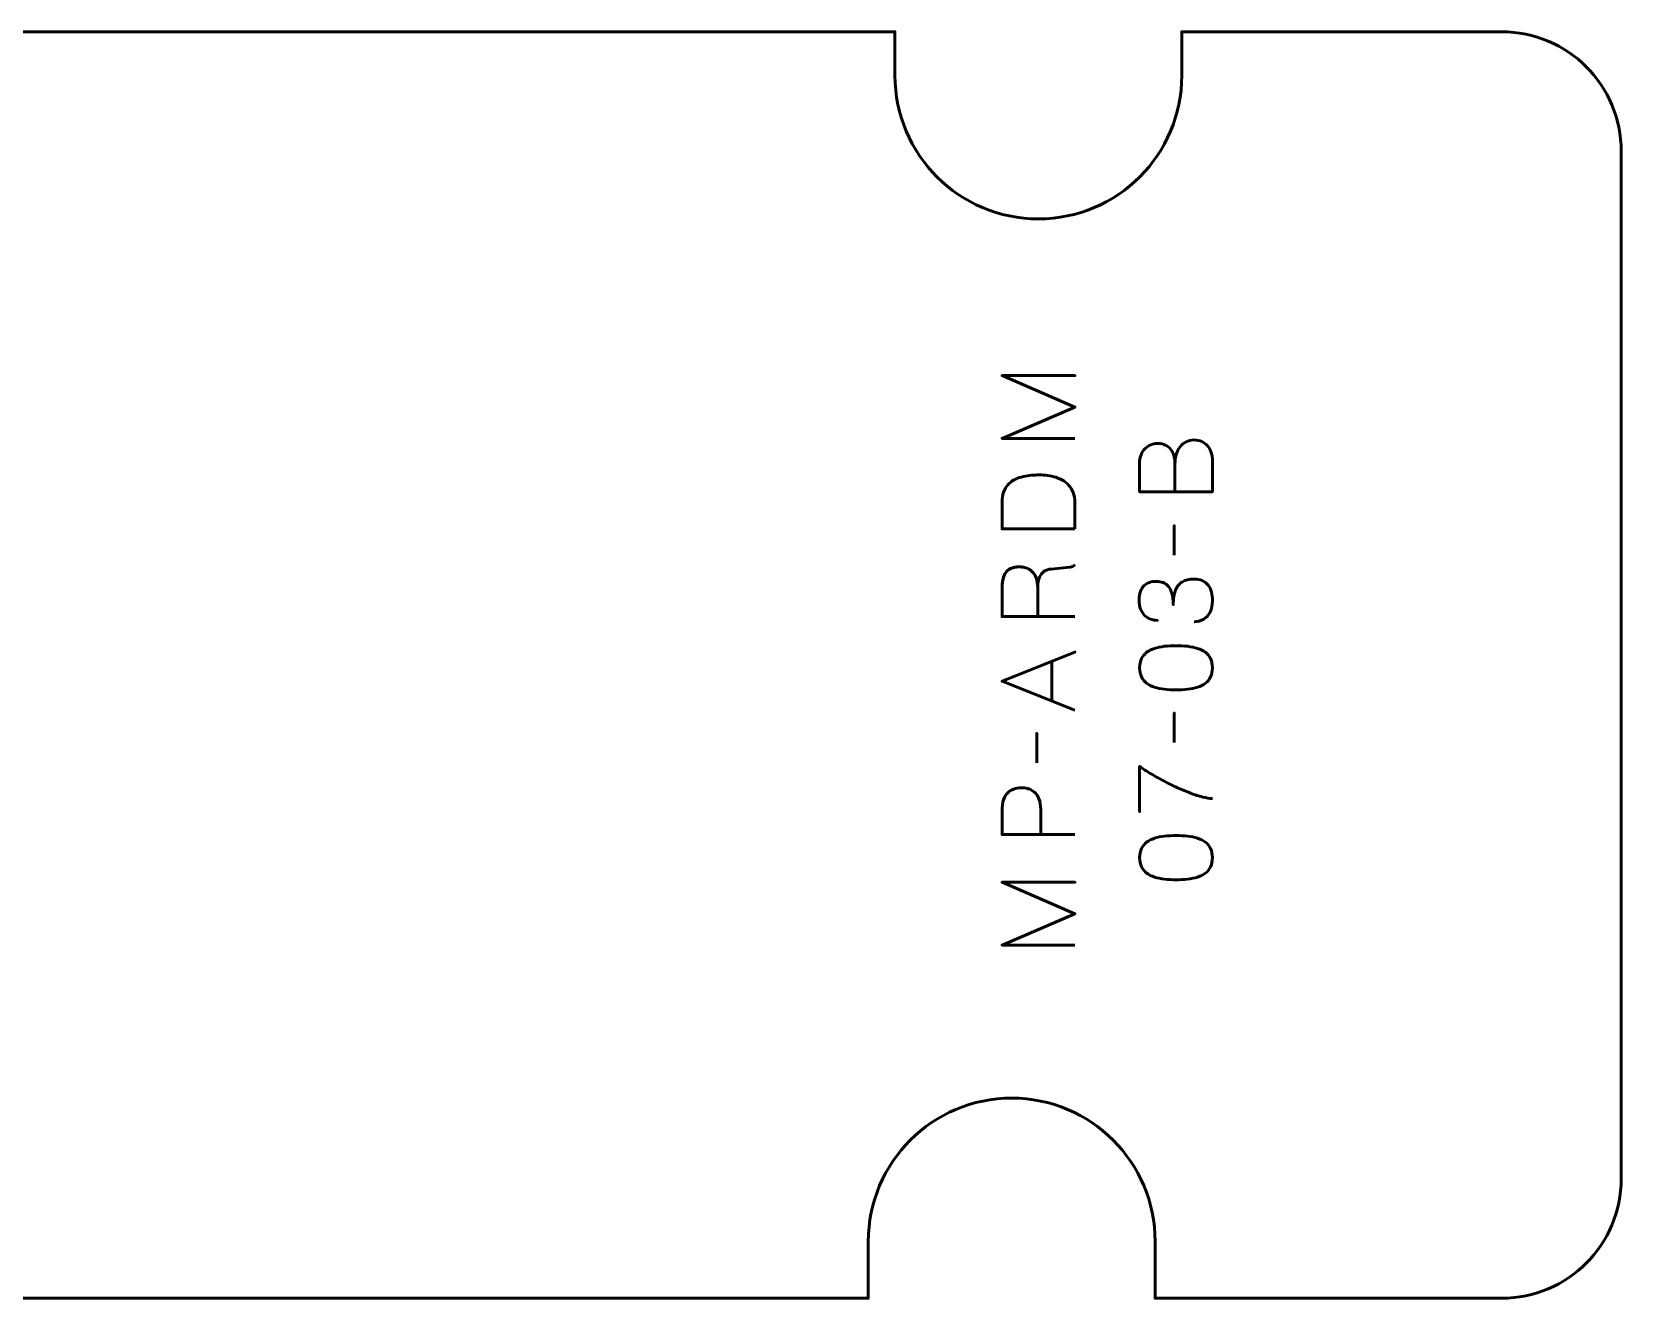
# Model space of a CAD drawing. Header units: centimetres. Extents: x -17.2 to -3.8, y -20.5 to -9.2.
# Drawn here: x -10.5 to -3.85, y -14.5 to -9.2 of the extents above; entities that cross this region are included whole.
import ezdxf

# ---------------------------------------------------------------- set-up
doc = ezdxf.new("R2010")
doc.units = ezdxf.units.CM
doc.header["$MEASUREMENT"] = 0
doc.layers.add('Layer 1', color=7, linetype='Continuous')

msp = doc.modelspace()

# ---------------------------------------------------------------- linework, layer by layer
at = {"layer": 'Layer 1', "lineweight": 53}
msp.add_open_spline([(-4.35005, -14.50003), (-4.35005, -14.50003), (-5.8, -14.50003), (-5.8, -14.50003), (-5.8, -14.50003), (-5.8, -14.50003), (-5.8, -14.26251), (-5.8, -14.26251), (-5.8, -14.26251), (-5.8, -13.93119), (-6.06869, -13.66251), (-6.4, -13.66251), (-6.4, -13.66251), (-6.73131, -13.66251), (-7, -13.93119), (-7, -14.26251), (-7, -14.26251), (-7, -14.26251), (-7, -14.50003), (-7, -14.50003), (-7, -14.50003), (-7, -14.50003), (-13.3, -14.50003), (-13.3, -14.50003), (-13.3, -14.50003), (-13.3, -14.50003), (-13.3, -14.26251), (-13.3, -14.26251), (-13.3, -14.26251), (-13.3, -13.93119), (-13.56868, -13.66251), (-13.9, -13.66251), (-13.9, -13.66251), (-14.23132, -13.66251), (-14.5, -13.93119), (-14.5, -14.26251), (-14.5, -14.26251), (-14.5, -14.26251), (-14.5, -14.50003), (-14.5, -14.50003), (-14.5, -14.50003), (-14.5, -14.50003), (-16.64995, -14.50003), (-16.64995, -14.50003), (-16.64995, -14.50003), (-16.92695, -14.50003), (-17.15005, -14.27694), (-17.15005, -13.99994), (-17.15005, -13.99994), (-17.15005, -13.99994), (-17.15005, -9.70008), (-17.15005, -9.70008), (-17.15005, -9.70008), (-17.15005, -9.42294), (-16.92695, -9.19998), (-16.64995, -9.19998), (-16.64995, -9.19998), (-16.64995, -9.19998), (-16.50002, -9.19998), (-16.50002, -9.19998), (-16.50002, -9.19998), (-16.50002, -9.19998), (-15.1885, -9.19998), (-15.1885, -9.19998), (-15.1885, -9.19998), (-15.1885, -9.19998), (-15.1885, -9.43301), (-15.1885, -9.43301), (-15.1885, -9.43301), (-15.1885, -9.76433), (-14.91982, -10.03301), (-14.5885, -10.03301), (-14.5885, -10.03301), (-14.25718, -10.03301), (-13.9885, -9.76433), (-13.9885, -9.43301), (-13.9885, -9.43301), (-13.9885, -9.43301), (-13.9885, -9.19998), (-13.9885, -9.19998), (-13.9885, -9.19998), (-13.9885, -9.19998), (-12.1, -9.19998), (-12.1, -9.19998), (-12.1, -9.19998), (-12.1, -9.19998), (-12.1, -9.93751), (-12.1, -9.93751), (-12.1, -9.93751), (-12.1, -10.26883), (-11.83132, -10.53751), (-11.5, -10.53751), (-11.5, -10.53751), (-11.16868, -10.53751), (-10.9, -10.26883), (-10.9, -9.93751), (-10.9, -9.93751), (-10.9, -9.93751), (-10.9, -9.19998), (-10.9, -9.19998), (-10.9, -9.19998), (-10.9, -9.19998), (-6.8885, -9.19998), (-6.8885, -9.19998), (-6.8885, -9.19998), (-6.8885, -9.19998), (-6.8885, -9.38301), (-6.8885, -9.38301), (-6.8885, -9.38301), (-6.8885, -9.71433), (-6.61981, -9.98301), (-6.2885, -9.98301), (-6.2885, -9.98301), (-5.95719, -9.98301), (-5.6885, -9.71433), (-5.6885, -9.38301), (-5.6885, -9.38301), (-5.6885, -9.38301), (-5.6885, -9.19998), (-5.6885, -9.19998), (-5.6885, -9.19998), (-5.6885, -9.19998), (-4.35005, -9.19998), (-4.35005, -9.19998), (-4.35005, -9.19998), (-4.07305, -9.19998), (-3.84995, -9.42294), (-3.84995, -9.70008), (-3.84995, -9.70008), (-3.84995, -9.70008), (-3.84995, -13.99994), (-3.84995, -13.99994), (-3.84995, -13.99994), (-3.84995, -14.27694), (-4.07305, -14.50003), (-4.35005, -14.50003)], degree=3, knots=[0, 0, 0, 0, 0.0294118, 0.0294118, 0.0294118, 0.0294118, 0.0588235, 0.0588235, 0.0588235, 0.0588235, 0.0882353, 0.0882353, 0.0882353, 0.0882353, 0.1176471, 0.1176471, 0.1176471, 0.1176471, 0.1470588, 0.1470588, 0.1470588, 0.1470588, 0.1764706, 0.1764706, 0.1764706, 0.1764706, 0.2058824, 0.2058824, 0.2058824, 0.2058824, 0.2352941, 0.2352941, 0.2352941, 0.2352941, 0.2647059, 0.2647059, 0.2647059, 0.2647059, 0.2941176, 0.2941176, 0.2941176, 0.2941176, 0.3235294, 0.3235294, 0.3235294, 0.3235294, 0.3529412, 0.3529412, 0.3529412, 0.3529412, 0.3823529, 0.3823529, 0.3823529, 0.3823529, 0.4117647, 0.4117647, 0.4117647, 0.4117647, 0.4411765, 0.4411765, 0.4411765, 0.4411765, 0.4705882, 0.4705882, 0.4705882, 0.4705882, 0.5, 0.5, 0.5, 0.5, 0.5294118, 0.5294118, 0.5294118, 0.5294118, 0.5588235, 0.5588235, 0.5588235, 0.5588235, 0.5882353, 0.5882353, 0.5882353, 0.5882353, 0.6176471, 0.6176471, 0.6176471, 0.6176471, 0.6470588, 0.6470588, 0.6470588, 0.6470588, 0.6764706, 0.6764706, 0.6764706, 0.6764706, 0.7058824, 0.7058824, 0.7058824, 0.7058824, 0.7352941, 0.7352941, 0.7352941, 0.7352941, 0.7647059, 0.7647059, 0.7647059, 0.7647059, 0.7941176, 0.7941176, 0.7941176, 0.7941176, 0.8235294, 0.8235294, 0.8235294, 0.8235294, 0.8529412, 0.8529412, 0.8529412, 0.8529412, 0.8823529, 0.8823529, 0.8823529, 0.8823529, 0.9117647, 0.9117647, 0.9117647, 0.9117647, 0.9411765, 0.9411765, 0.9411765, 0.9411765, 0.9705882, 0.9705882, 0.9705882, 0.9705882, 1, 1, 1, 1], dxfattribs=at)
at = {"layer": 'Layer 1', "color": 5, "lineweight": 53}
for points, knots in [([(-6.13547, -10.90176), (-6.13547, -10.90176), (-6.44069, -10.90176), (-6.44069, -10.90176), (-6.44069, -10.90176), (-6.44069, -10.90176), (-6.13547, -10.77053), (-6.13547, -10.77053), (-6.13547, -10.77053), (-6.13547, -10.77053), (-6.44069, -10.63887), (-6.44069, -10.63887), (-6.44069, -10.63887), (-6.44069, -10.63887), (-6.13547, -10.63887), (-6.13547, -10.63887), (-6.13547, -10.63887), (-6.13547, -10.63887), (-6.44069, -10.63887), (-6.44069, -10.63887), (-6.44069, -10.63887), (-6.44069, -10.63887), (-6.13547, -10.77053), (-6.13547, -10.77053), (-6.13547, -10.77053), (-6.13547, -10.77053), (-6.44069, -10.90176), (-6.44069, -10.90176), (-6.44069, -10.90176), (-6.44069, -10.90176), (-6.13547, -10.90176), (-6.13547, -10.90176)], [0, 0, 0, 0, 0.125, 0.125, 0.125, 0.125, 0.25, 0.25, 0.25, 0.25, 0.375, 0.375, 0.375, 0.375, 0.5, 0.5, 0.5, 0.5, 0.625, 0.625, 0.625, 0.625, 0.75, 0.75, 0.75, 0.75, 0.875, 0.875, 0.875, 0.875, 1, 1, 1, 1]), ([(-5.71722, -11.12465), (-5.71722, -11.12465), (-5.71722, -11.00739), (-5.71722, -11.00739), (-5.71722, -11.00739), (-5.71729, -10.99215), (-5.7194, -10.97917), (-5.72357, -10.96823), (-5.72357, -10.96823), (-5.72766, -10.95736), (-5.73323, -10.94855), (-5.74022, -10.9417), (-5.74022, -10.9417), (-5.7472, -10.93486), (-5.7551, -10.92992), (-5.76385, -10.92681), (-5.76385, -10.92681), (-5.77253, -10.92378), (-5.78156, -10.92237), (-5.79087, -10.92272), (-5.79087, -10.92272), (-5.80019, -10.92315), (-5.80922, -10.92512), (-5.81804, -10.92865), (-5.81804, -10.92865), (-5.82686, -10.93211), (-5.83483, -10.93733), (-5.84196, -10.94417), (-5.84196, -10.94417), (-5.84908, -10.95101), (-5.85473, -10.95955), (-5.85889, -10.96992), (-5.85889, -10.96992), (-5.86312, -10.9803), (-5.86531, -10.9925), (-5.86538, -11.00654), (-5.86538, -11.00654), (-5.86538, -11.00654), (-5.86538, -11.12465), (-5.86538, -11.12465), (-5.86538, -11.12465), (-5.86538, -11.12465), (-5.56016, -11.12465), (-5.56016, -11.12465), (-5.56016, -11.12465), (-5.56016, -11.12465), (-5.56016, -10.99469), (-5.56016, -10.99469), (-5.56016, -10.99469), (-5.56016, -10.98255), (-5.56192, -10.97126), (-5.56538, -10.96082), (-5.56538, -10.96082), (-5.56891, -10.95038), (-5.57392, -10.94128), (-5.58055, -10.93338), (-5.58055, -10.93338), (-5.58725, -10.92554), (-5.5953, -10.91941), (-5.60482, -10.91503), (-5.60482, -10.91503), (-5.61435, -10.91066), (-5.62514, -10.9084), (-5.63721, -10.90833), (-5.63721, -10.90833), (-5.64934, -10.90861), (-5.66028, -10.91115), (-5.67008, -10.91602), (-5.67008, -10.91602), (-5.67989, -10.92089), (-5.68829, -10.92766), (-5.69527, -10.93641), (-5.69527, -10.93641), (-5.70233, -10.94516), (-5.70776, -10.9556), (-5.7115, -10.9676), (-5.7115, -10.9676), (-5.71524, -10.97959), (-5.71714, -10.99285), (-5.71722, -11.00739), (-5.71722, -11.00739), (-5.71714, -10.99285), (-5.71524, -10.97959), (-5.7115, -10.9676), (-5.7115, -10.9676), (-5.70776, -10.9556), (-5.70233, -10.94516), (-5.69527, -10.93641), (-5.69527, -10.93641), (-5.68829, -10.92766), (-5.67989, -10.92089), (-5.67008, -10.91602), (-5.67008, -10.91602), (-5.66028, -10.91115), (-5.64934, -10.90861), (-5.63721, -10.90833), (-5.63721, -10.90833), (-5.62514, -10.9084), (-5.61435, -10.91066), (-5.60482, -10.91503), (-5.60482, -10.91503), (-5.5953, -10.91941), (-5.58725, -10.92554), (-5.58055, -10.93338), (-5.58055, -10.93338), (-5.57392, -10.94128), (-5.56891, -10.95038), (-5.56538, -10.96082), (-5.56538, -10.96082), (-5.56192, -10.97126), (-5.56016, -10.98255), (-5.56016, -10.99469), (-5.56016, -10.99469), (-5.56016, -10.99469), (-5.56016, -11.12465), (-5.56016, -11.12465), (-5.56016, -11.12465), (-5.56016, -11.12465), (-5.86538, -11.12465), (-5.86538, -11.12465), (-5.86538, -11.12465), (-5.86538, -11.12465), (-5.86538, -11.00654), (-5.86538, -11.00654), (-5.86538, -11.00654), (-5.86531, -10.9925), (-5.86312, -10.9803), (-5.85889, -10.96992), (-5.85889, -10.96992), (-5.85473, -10.95955), (-5.84908, -10.95101), (-5.84196, -10.94417), (-5.84196, -10.94417), (-5.83483, -10.93733), (-5.82686, -10.93211), (-5.81804, -10.92865), (-5.81804, -10.92865), (-5.80922, -10.92512), (-5.80019, -10.92315), (-5.79087, -10.92272), (-5.79087, -10.92272), (-5.78156, -10.92237), (-5.77253, -10.92378), (-5.76385, -10.92681), (-5.76385, -10.92681), (-5.7551, -10.92992), (-5.7472, -10.93486), (-5.74022, -10.9417), (-5.74022, -10.9417), (-5.73323, -10.94855), (-5.72766, -10.95736), (-5.72357, -10.96823), (-5.72357, -10.96823), (-5.7194, -10.97917), (-5.71729, -10.99215), (-5.71722, -11.00739), (-5.71722, -11.00739), (-5.71722, -11.00739), (-5.71722, -11.12465), (-5.71722, -11.12465)], [0, 0, 0, 0, 0.025, 0.025, 0.025, 0.025, 0.05, 0.05, 0.05, 0.05, 0.075, 0.075, 0.075, 0.075, 0.1, 0.1, 0.1, 0.1, 0.125, 0.125, 0.125, 0.125, 0.15, 0.15, 0.15, 0.15, 0.175, 0.175, 0.175, 0.175, 0.2, 0.2, 0.2, 0.2, 0.225, 0.225, 0.225, 0.225, 0.25, 0.25, 0.25, 0.25, 0.275, 0.275, 0.275, 0.275, 0.3, 0.3, 0.3, 0.3, 0.325, 0.325, 0.325, 0.325, 0.35, 0.35, 0.35, 0.35, 0.375, 0.375, 0.375, 0.375, 0.4, 0.4, 0.4, 0.4, 0.425, 0.425, 0.425, 0.425, 0.45, 0.45, 0.45, 0.45, 0.475, 0.475, 0.475, 0.475, 0.5, 0.5, 0.5, 0.5, 0.525, 0.525, 0.525, 0.525, 0.55, 0.55, 0.55, 0.55, 0.575, 0.575, 0.575, 0.575, 0.6, 0.6, 0.6, 0.6, 0.625, 0.625, 0.625, 0.625, 0.65, 0.65, 0.65, 0.65, 0.675, 0.675, 0.675, 0.675, 0.7, 0.7, 0.7, 0.7, 0.725, 0.725, 0.725, 0.725, 0.75, 0.75, 0.75, 0.75, 0.775, 0.775, 0.775, 0.775, 0.8, 0.8, 0.8, 0.8, 0.825, 0.825, 0.825, 0.825, 0.85, 0.85, 0.85, 0.85, 0.875, 0.875, 0.875, 0.875, 0.9, 0.9, 0.9, 0.9, 0.925, 0.925, 0.925, 0.925, 0.95, 0.95, 0.95, 0.95, 0.975, 0.975, 0.975, 0.975, 1, 1, 1, 1]), ([(-6.13547, -11.28022), (-6.13547, -11.28022), (-6.44069, -11.28022), (-6.44069, -11.28022), (-6.44069, -11.28022), (-6.44069, -11.28022), (-6.44069, -11.17015), (-6.44069, -11.17015), (-6.44069, -11.17015), (-6.44062, -11.15343), (-6.43843, -11.13897), (-6.43413, -11.12676), (-6.43413, -11.12676), (-6.42983, -11.11463), (-6.4239, -11.10433), (-6.41642, -11.096), (-6.41642, -11.096), (-6.40887, -11.08761), (-6.40019, -11.08083), (-6.39039, -11.07554), (-6.39039, -11.07554), (-6.38065, -11.07025), (-6.37021, -11.06616), (-6.35913, -11.06326), (-6.35913, -11.06326), (-6.34812, -11.06037), (-6.3369, -11.05833), (-6.32555, -11.05706), (-6.32555, -11.05706), (-6.31419, -11.05579), (-6.30318, -11.05494), (-6.29253, -11.05459), (-6.29253, -11.05459), (-6.28187, -11.05409), (-6.27065, -11.05444), (-6.25887, -11.05557), (-6.25887, -11.05557), (-6.24709, -11.0567), (-6.23531, -11.05882), (-6.22359, -11.06199), (-6.22359, -11.06199), (-6.21188, -11.0651), (-6.20073, -11.06954), (-6.19015, -11.07519), (-6.19015, -11.07519), (-6.17964, -11.0809), (-6.17025, -11.0881), (-6.16207, -11.09671), (-6.16207, -11.09671), (-6.15388, -11.10539), (-6.14739, -11.11576), (-6.14267, -11.12789), (-6.14267, -11.12789), (-6.13794, -11.14003), (-6.13554, -11.15414), (-6.13547, -11.17015), (-6.13547, -11.17015), (-6.13547, -11.17015), (-6.13547, -11.28022), (-6.13547, -11.28022)], [0, 0, 0, 0, 0.0666667, 0.0666667, 0.0666667, 0.0666667, 0.1333333, 0.1333333, 0.1333333, 0.1333333, 0.2, 0.2, 0.2, 0.2, 0.2666667, 0.2666667, 0.2666667, 0.2666667, 0.3333333, 0.3333333, 0.3333333, 0.3333333, 0.4, 0.4, 0.4, 0.4, 0.4666667, 0.4666667, 0.4666667, 0.4666667, 0.5333333, 0.5333333, 0.5333333, 0.5333333, 0.6, 0.6, 0.6, 0.6, 0.6666667, 0.6666667, 0.6666667, 0.6666667, 0.7333333, 0.7333333, 0.7333333, 0.7333333, 0.8, 0.8, 0.8, 0.8, 0.8666667, 0.8666667, 0.8666667, 0.8666667, 0.9333333, 0.9333333, 0.9333333, 0.9333333, 1, 1, 1, 1]), ([(-6.13547, -11.28022), (-6.13547, -11.28022), (-6.44069, -11.28022), (-6.44069, -11.28022), (-6.44069, -11.28022), (-6.44069, -11.28022), (-6.44069, -11.17015), (-6.44069, -11.17015), (-6.44069, -11.17015), (-6.44062, -11.15343), (-6.43843, -11.13897), (-6.43413, -11.12676), (-6.43413, -11.12676), (-6.42983, -11.11463), (-6.4239, -11.10433), (-6.41642, -11.096), (-6.41642, -11.096), (-6.40887, -11.08761), (-6.40019, -11.08083), (-6.39039, -11.07554), (-6.39039, -11.07554), (-6.38065, -11.07025), (-6.37021, -11.06616), (-6.35913, -11.06326), (-6.35913, -11.06326), (-6.34812, -11.06037), (-6.3369, -11.05833), (-6.32555, -11.05706), (-6.32555, -11.05706), (-6.31419, -11.05579), (-6.30318, -11.05494), (-6.29253, -11.05459), (-6.29253, -11.05459), (-6.28187, -11.05409), (-6.27065, -11.05444), (-6.25887, -11.05557), (-6.25887, -11.05557), (-6.24709, -11.0567), (-6.23531, -11.05882), (-6.22359, -11.06199), (-6.22359, -11.06199), (-6.21188, -11.0651), (-6.20073, -11.06954), (-6.19015, -11.07519), (-6.19015, -11.07519), (-6.17964, -11.0809), (-6.17025, -11.0881), (-6.16207, -11.09671), (-6.16207, -11.09671), (-6.15388, -11.10539), (-6.14739, -11.11576), (-6.14267, -11.12789), (-6.14267, -11.12789), (-6.13794, -11.14003), (-6.13554, -11.15414), (-6.13547, -11.17015), (-6.13547, -11.17015), (-6.13547, -11.17015), (-6.13547, -11.28022), (-6.13547, -11.28022)], [0, 0, 0, 0, 0.0666667, 0.0666667, 0.0666667, 0.0666667, 0.1333333, 0.1333333, 0.1333333, 0.1333333, 0.2, 0.2, 0.2, 0.2, 0.2666667, 0.2666667, 0.2666667, 0.2666667, 0.3333333, 0.3333333, 0.3333333, 0.3333333, 0.4, 0.4, 0.4, 0.4, 0.4666667, 0.4666667, 0.4666667, 0.4666667, 0.5333333, 0.5333333, 0.5333333, 0.5333333, 0.6, 0.6, 0.6, 0.6, 0.6666667, 0.6666667, 0.6666667, 0.6666667, 0.7333333, 0.7333333, 0.7333333, 0.7333333, 0.8, 0.8, 0.8, 0.8, 0.8666667, 0.8666667, 0.8666667, 0.8666667, 0.9333333, 0.9333333, 0.9333333, 0.9333333, 1, 1, 1, 1]), ([(-5.71976, -11.3905), (-5.71976, -11.3905), (-5.71976, -11.26731), (-5.71976, -11.26731), (-5.71976, -11.26731), (-5.71976, -11.26731), (-5.71976, -11.3905), (-5.71976, -11.3905)], [0, 0, 0, 0, 0.5, 0.5, 0.5, 0.5, 1, 1, 1, 1]), ([(-6.13547, -11.43008), (-6.13752, -11.4329), (-6.13999, -11.43502), (-6.14288, -11.43657), (-6.14288, -11.43657), (-6.14577, -11.43813), (-6.14866, -11.43918), (-6.15149, -11.43982), (-6.15149, -11.43982), (-6.15424, -11.44038), (-6.15657, -11.44067), (-6.15833, -11.44067), (-6.15833, -11.44067), (-6.15833, -11.44067), (-6.23538, -11.44829), (-6.23538, -11.44829), (-6.23538, -11.44829), (-6.24645, -11.44913), (-6.25619, -11.45238), (-6.26452, -11.45795), (-6.26452, -11.45795), (-6.27291, -11.4636), (-6.2794, -11.47164), (-6.28413, -11.48222), (-6.28413, -11.48222), (-6.28879, -11.49274), (-6.29118, -11.50586), (-6.29126, -11.52152), (-6.29126, -11.52152), (-6.29118, -11.50586), (-6.28879, -11.49274), (-6.28413, -11.48222), (-6.28413, -11.48222), (-6.2794, -11.47164), (-6.27291, -11.4636), (-6.26452, -11.45795), (-6.26452, -11.45795), (-6.25619, -11.45238), (-6.24645, -11.44913), (-6.23538, -11.44829), (-6.23538, -11.44829), (-6.23538, -11.44829), (-6.15833, -11.44067), (-6.15833, -11.44067), (-6.15833, -11.44067), (-6.15657, -11.44067), (-6.15424, -11.44038), (-6.15149, -11.43982), (-6.15149, -11.43982), (-6.14866, -11.43918), (-6.14577, -11.43813), (-6.14288, -11.43657), (-6.14288, -11.43657), (-6.13999, -11.43502), (-6.13752, -11.4329), (-6.13547, -11.43008)], [0, 0, 0, 0, 0.0714286, 0.0714286, 0.0714286, 0.0714286, 0.1428571, 0.1428571, 0.1428571, 0.1428571, 0.2142857, 0.2142857, 0.2142857, 0.2142857, 0.2857143, 0.2857143, 0.2857143, 0.2857143, 0.3571429, 0.3571429, 0.3571429, 0.3571429, 0.4285714, 0.4285714, 0.4285714, 0.4285714, 0.5, 0.5, 0.5, 0.5, 0.5714286, 0.5714286, 0.5714286, 0.5714286, 0.6428571, 0.6428571, 0.6428571, 0.6428571, 0.7142857, 0.7142857, 0.7142857, 0.7142857, 0.7857143, 0.7857143, 0.7857143, 0.7857143, 0.8571429, 0.8571429, 0.8571429, 0.8571429, 0.9285714, 0.9285714, 0.9285714, 0.9285714, 1, 1, 1, 1]), ([(-6.13547, -11.64725), (-6.13547, -11.64725), (-6.44069, -11.64725), (-6.44069, -11.64725), (-6.44069, -11.64725), (-6.44069, -11.64725), (-6.44069, -11.53591), (-6.44069, -11.53591), (-6.44069, -11.53591), (-6.44069, -11.52039), (-6.43963, -11.50713), (-6.43759, -11.49619), (-6.43759, -11.49619), (-6.43554, -11.48519), (-6.43258, -11.47608), (-6.4287, -11.46889), (-6.4287, -11.46889), (-6.42482, -11.46169), (-6.42009, -11.45605), (-6.41452, -11.45188), (-6.41452, -11.45188), (-6.40901, -11.44765), (-6.40273, -11.44469), (-6.39575, -11.44278), (-6.39575, -11.44278), (-6.38876, -11.44088), (-6.38121, -11.43975), (-6.37296, -11.4394), (-6.37296, -11.4394), (-6.36259, -11.4389), (-6.35257, -11.44003), (-6.3429, -11.44271), (-6.3429, -11.44271), (-6.33317, -11.44546), (-6.32449, -11.45019), (-6.31673, -11.45689), (-6.31673, -11.45689), (-6.30896, -11.46367), (-6.30283, -11.47277), (-6.29824, -11.48434), (-6.29824, -11.48434), (-6.29372, -11.49591), (-6.29133, -11.51023), (-6.29126, -11.52745), (-6.29126, -11.52745), (-6.29126, -11.52745), (-6.29126, -11.64725), (-6.29126, -11.64725), (-6.29126, -11.64725), (-6.29126, -11.64725), (-6.29126, -11.52745), (-6.29126, -11.52745), (-6.29126, -11.52745), (-6.29133, -11.51059), (-6.29372, -11.4964), (-6.29824, -11.4849), (-6.29824, -11.4849), (-6.30283, -11.4734), (-6.30896, -11.46423), (-6.31673, -11.45739), (-6.31673, -11.45739), (-6.32449, -11.45054), (-6.33317, -11.44575), (-6.3429, -11.44292), (-6.3429, -11.44292), (-6.35257, -11.4401), (-6.36259, -11.4389), (-6.37296, -11.4394), (-6.37296, -11.4394), (-6.38326, -11.43982), (-6.39257, -11.44158), (-6.4009, -11.44469), (-6.4009, -11.44469), (-6.40915, -11.44772), (-6.41628, -11.4528), (-6.42221, -11.45986), (-6.42221, -11.45986), (-6.42813, -11.46691), (-6.43272, -11.47665), (-6.43589, -11.489), (-6.43589, -11.489), (-6.43907, -11.50134), (-6.44069, -11.51701), (-6.44069, -11.53591), (-6.44069, -11.53591), (-6.44069, -11.53591), (-6.44069, -11.64725), (-6.44069, -11.64725), (-6.44069, -11.64725), (-6.44069, -11.64725), (-6.13547, -11.64725), (-6.13547, -11.64725)], [0, 0, 0, 0, 0.0434783, 0.0434783, 0.0434783, 0.0434783, 0.0869565, 0.0869565, 0.0869565, 0.0869565, 0.1304348, 0.1304348, 0.1304348, 0.1304348, 0.173913, 0.173913, 0.173913, 0.173913, 0.2173913, 0.2173913, 0.2173913, 0.2173913, 0.2608696, 0.2608696, 0.2608696, 0.2608696, 0.3043478, 0.3043478, 0.3043478, 0.3043478, 0.3478261, 0.3478261, 0.3478261, 0.3478261, 0.3913043, 0.3913043, 0.3913043, 0.3913043, 0.4347826, 0.4347826, 0.4347826, 0.4347826, 0.4782609, 0.4782609, 0.4782609, 0.4782609, 0.5217391, 0.5217391, 0.5217391, 0.5217391, 0.5652174, 0.5652174, 0.5652174, 0.5652174, 0.6086957, 0.6086957, 0.6086957, 0.6086957, 0.6521739, 0.6521739, 0.6521739, 0.6521739, 0.6956522, 0.6956522, 0.6956522, 0.6956522, 0.7391304, 0.7391304, 0.7391304, 0.7391304, 0.7826087, 0.7826087, 0.7826087, 0.7826087, 0.826087, 0.826087, 0.826087, 0.826087, 0.8695652, 0.8695652, 0.8695652, 0.8695652, 0.9130435, 0.9130435, 0.9130435, 0.9130435, 0.9565217, 0.9565217, 0.9565217, 0.9565217, 1, 1, 1, 1]), ([(-5.63678, -11.66905), (-5.62154, -11.66898), (-5.60828, -11.66545), (-5.59678, -11.65847), (-5.59678, -11.65847), (-5.58535, -11.65148), (-5.57639, -11.64153), (-5.56997, -11.62855), (-5.56997, -11.62855), (-5.56355, -11.61557), (-5.5603, -11.59998), (-5.56016, -11.58184), (-5.56016, -11.58184), (-5.56016, -11.56823), (-5.56157, -11.55588), (-5.56453, -11.54466), (-5.56453, -11.54466), (-5.5675, -11.53351), (-5.57208, -11.52392), (-5.57836, -11.5158), (-5.57836, -11.5158), (-5.58464, -11.50769), (-5.59276, -11.50148), (-5.60263, -11.49704), (-5.60263, -11.49704), (-5.61258, -11.49266), (-5.62451, -11.49048), (-5.63848, -11.49041), (-5.63848, -11.49041), (-5.6571, -11.49033), (-5.67284, -11.49414), (-5.68561, -11.50169), (-5.68561, -11.50169), (-5.69838, -11.50924), (-5.70797, -11.52096), (-5.71453, -11.53669), (-5.71453, -11.53669), (-5.7211, -11.55242), (-5.72441, -11.5726), (-5.72441, -11.59708), (-5.72441, -11.59708), (-5.72434, -11.57881), (-5.72603, -11.5635), (-5.72949, -11.55101), (-5.72949, -11.55101), (-5.73295, -11.53859), (-5.73782, -11.52865), (-5.74417, -11.52117), (-5.74417, -11.52117), (-5.75045, -11.51369), (-5.75793, -11.50826), (-5.76653, -11.50501), (-5.76653, -11.50501), (-5.77507, -11.50169), (-5.78445, -11.50007), (-5.79468, -11.50014), (-5.79468, -11.50014), (-5.80492, -11.50007), (-5.81437, -11.50148), (-5.82312, -11.5043), (-5.82312, -11.5043), (-5.83187, -11.50706), (-5.83956, -11.51157), (-5.84612, -11.51771), (-5.84612, -11.51771), (-5.85268, -11.52385), (-5.85783, -11.53196), (-5.8615, -11.54191), (-5.8615, -11.54191), (-5.86517, -11.55193), (-5.867, -11.56414), (-5.86707, -11.57846), (-5.86707, -11.57846), (-5.867, -11.59271), (-5.86489, -11.6052), (-5.86079, -11.61578), (-5.86079, -11.61578), (-5.8567, -11.62644), (-5.85113, -11.63518), (-5.844, -11.64224), (-5.844, -11.64224), (-5.83688, -11.64922), (-5.82876, -11.65445), (-5.81959, -11.6579), (-5.81959, -11.6579), (-5.81042, -11.66143), (-5.80068, -11.66312), (-5.79045, -11.66312), (-5.79045, -11.66312), (-5.80068, -11.66312), (-5.81042, -11.66143), (-5.81959, -11.6579), (-5.81959, -11.6579), (-5.82876, -11.65445), (-5.83688, -11.64922), (-5.844, -11.64224), (-5.844, -11.64224), (-5.85113, -11.63518), (-5.8567, -11.62644), (-5.86079, -11.61578), (-5.86079, -11.61578), (-5.86489, -11.6052), (-5.867, -11.59271), (-5.86707, -11.57846), (-5.86707, -11.57846), (-5.867, -11.56414), (-5.86517, -11.55193), (-5.8615, -11.54191), (-5.8615, -11.54191), (-5.85783, -11.53196), (-5.85268, -11.52385), (-5.84612, -11.51771), (-5.84612, -11.51771), (-5.83956, -11.51157), (-5.83187, -11.50706), (-5.82312, -11.5043), (-5.82312, -11.5043), (-5.81437, -11.50148), (-5.80492, -11.50007), (-5.79468, -11.50014), (-5.79468, -11.50014), (-5.78445, -11.50007), (-5.77507, -11.50169), (-5.76653, -11.50501), (-5.76653, -11.50501), (-5.75793, -11.50826), (-5.75045, -11.51369), (-5.74417, -11.52117), (-5.74417, -11.52117), (-5.73782, -11.52865), (-5.73295, -11.53859), (-5.72949, -11.55101), (-5.72949, -11.55101), (-5.72603, -11.5635), (-5.72434, -11.57881), (-5.72441, -11.59708), (-5.72441, -11.59708), (-5.72441, -11.5726), (-5.7211, -11.55242), (-5.71453, -11.53669), (-5.71453, -11.53669), (-5.70797, -11.52096), (-5.69838, -11.50924), (-5.68561, -11.50169), (-5.68561, -11.50169), (-5.67284, -11.49414), (-5.6571, -11.49033), (-5.63848, -11.49041), (-5.63848, -11.49041), (-5.62451, -11.49048), (-5.61258, -11.49266), (-5.60263, -11.49704), (-5.60263, -11.49704), (-5.59276, -11.50148), (-5.58464, -11.50769), (-5.57836, -11.5158), (-5.57836, -11.5158), (-5.57208, -11.52392), (-5.5675, -11.53351), (-5.56453, -11.54466), (-5.56453, -11.54466), (-5.56157, -11.55588), (-5.56016, -11.56823), (-5.56016, -11.58184), (-5.56016, -11.58184), (-5.5603, -11.59998), (-5.56355, -11.61557), (-5.56997, -11.62855), (-5.56997, -11.62855), (-5.57639, -11.64153), (-5.58535, -11.65148), (-5.59678, -11.65847), (-5.59678, -11.65847), (-5.60828, -11.66545), (-5.62154, -11.66898), (-5.63678, -11.66905)], [0, 0, 0, 0, 0.0227273, 0.0227273, 0.0227273, 0.0227273, 0.0454545, 0.0454545, 0.0454545, 0.0454545, 0.0681818, 0.0681818, 0.0681818, 0.0681818, 0.0909091, 0.0909091, 0.0909091, 0.0909091, 0.1136364, 0.1136364, 0.1136364, 0.1136364, 0.1363636, 0.1363636, 0.1363636, 0.1363636, 0.1590909, 0.1590909, 0.1590909, 0.1590909, 0.1818182, 0.1818182, 0.1818182, 0.1818182, 0.2045455, 0.2045455, 0.2045455, 0.2045455, 0.2272727, 0.2272727, 0.2272727, 0.2272727, 0.25, 0.25, 0.25, 0.25, 0.2727273, 0.2727273, 0.2727273, 0.2727273, 0.2954545, 0.2954545, 0.2954545, 0.2954545, 0.3181818, 0.3181818, 0.3181818, 0.3181818, 0.3409091, 0.3409091, 0.3409091, 0.3409091, 0.3636364, 0.3636364, 0.3636364, 0.3636364, 0.3863636, 0.3863636, 0.3863636, 0.3863636, 0.4090909, 0.4090909, 0.4090909, 0.4090909, 0.4318182, 0.4318182, 0.4318182, 0.4318182, 0.4545455, 0.4545455, 0.4545455, 0.4545455, 0.4772727, 0.4772727, 0.4772727, 0.4772727, 0.5, 0.5, 0.5, 0.5, 0.5227273, 0.5227273, 0.5227273, 0.5227273, 0.5454545, 0.5454545, 0.5454545, 0.5454545, 0.5681818, 0.5681818, 0.5681818, 0.5681818, 0.5909091, 0.5909091, 0.5909091, 0.5909091, 0.6136364, 0.6136364, 0.6136364, 0.6136364, 0.6363636, 0.6363636, 0.6363636, 0.6363636, 0.6590909, 0.6590909, 0.6590909, 0.6590909, 0.6818182, 0.6818182, 0.6818182, 0.6818182, 0.7045455, 0.7045455, 0.7045455, 0.7045455, 0.7272727, 0.7272727, 0.7272727, 0.7272727, 0.75, 0.75, 0.75, 0.75, 0.7727273, 0.7727273, 0.7727273, 0.7727273, 0.7954545, 0.7954545, 0.7954545, 0.7954545, 0.8181818, 0.8181818, 0.8181818, 0.8181818, 0.8409091, 0.8409091, 0.8409091, 0.8409091, 0.8636364, 0.8636364, 0.8636364, 0.8636364, 0.8863636, 0.8863636, 0.8863636, 0.8863636, 0.9090909, 0.9090909, 0.9090909, 0.9090909, 0.9318182, 0.9318182, 0.9318182, 0.9318182, 0.9545455, 0.9545455, 0.9545455, 0.9545455, 0.9772727, 0.9772727, 0.9772727, 0.9772727, 1, 1, 1, 1]), ([(-5.56016, -11.86166), (-5.56023, -11.84685), (-5.56284, -11.83408), (-5.56792, -11.82342), (-5.56792, -11.82342), (-5.573, -11.81284), (-5.58027, -11.80402), (-5.58951, -11.79697), (-5.58951, -11.79697), (-5.59882, -11.78998), (-5.60983, -11.78448), (-5.62253, -11.78039), (-5.62253, -11.78039), (-5.63523, -11.77636), (-5.64913, -11.77347), (-5.66437, -11.77185), (-5.66437, -11.77185), (-5.67961, -11.77015), (-5.69563, -11.76931), (-5.71256, -11.76938), (-5.71256, -11.76938), (-5.72942, -11.76931), (-5.74544, -11.77015), (-5.76061, -11.77185), (-5.76061, -11.77185), (-5.77578, -11.77347), (-5.78975, -11.77636), (-5.80245, -11.78039), (-5.80245, -11.78039), (-5.81508, -11.78448), (-5.82608, -11.78998), (-5.83547, -11.79697), (-5.83547, -11.79697), (-5.84478, -11.80402), (-5.85205, -11.81284), (-5.85713, -11.82342), (-5.85713, -11.82342), (-5.86228, -11.83408), (-5.86489, -11.84685), (-5.86496, -11.86166), (-5.86496, -11.86166), (-5.86489, -11.87648), (-5.86228, -11.88925), (-5.85713, -11.89991), (-5.85713, -11.89991), (-5.85205, -11.91049), (-5.84478, -11.91931), (-5.83547, -11.92636), (-5.83547, -11.92636), (-5.82608, -11.93335), (-5.81508, -11.93885), (-5.80245, -11.94294), (-5.80245, -11.94294), (-5.78975, -11.94697), (-5.77578, -11.94986), (-5.76061, -11.95148), (-5.76061, -11.95148), (-5.74544, -11.95317), (-5.72942, -11.95402), (-5.71256, -11.95395), (-5.71256, -11.95395), (-5.69563, -11.95402), (-5.67961, -11.95317), (-5.66437, -11.95148), (-5.66437, -11.95148), (-5.64913, -11.94986), (-5.63523, -11.94697), (-5.62253, -11.94294), (-5.62253, -11.94294), (-5.60983, -11.93885), (-5.59882, -11.93335), (-5.58951, -11.92636), (-5.58951, -11.92636), (-5.58027, -11.91931), (-5.573, -11.91049), (-5.56792, -11.89991), (-5.56792, -11.89991), (-5.56284, -11.88925), (-5.56023, -11.87648), (-5.56016, -11.86166)], [0, 0, 0, 0, 0.05, 0.05, 0.05, 0.05, 0.1, 0.1, 0.1, 0.1, 0.15, 0.15, 0.15, 0.15, 0.2, 0.2, 0.2, 0.2, 0.25, 0.25, 0.25, 0.25, 0.3, 0.3, 0.3, 0.3, 0.35, 0.35, 0.35, 0.35, 0.4, 0.4, 0.4, 0.4, 0.45, 0.45, 0.45, 0.45, 0.5, 0.5, 0.5, 0.5, 0.55, 0.55, 0.55, 0.55, 0.6, 0.6, 0.6, 0.6, 0.65, 0.65, 0.65, 0.65, 0.7, 0.7, 0.7, 0.7, 0.75, 0.75, 0.75, 0.75, 0.8, 0.8, 0.8, 0.8, 0.85, 0.85, 0.85, 0.85, 0.9, 0.9, 0.9, 0.9, 0.95, 0.95, 0.95, 0.95, 1, 1, 1, 1]), ([(-5.56016, -11.86166), (-5.56023, -11.84685), (-5.56284, -11.83408), (-5.56792, -11.82342), (-5.56792, -11.82342), (-5.573, -11.81284), (-5.58027, -11.80402), (-5.58951, -11.79697), (-5.58951, -11.79697), (-5.59882, -11.78998), (-5.60983, -11.78448), (-5.62253, -11.78039), (-5.62253, -11.78039), (-5.63523, -11.77636), (-5.64913, -11.77347), (-5.66437, -11.77185), (-5.66437, -11.77185), (-5.67961, -11.77015), (-5.69563, -11.76931), (-5.71256, -11.76938), (-5.71256, -11.76938), (-5.72942, -11.76931), (-5.74544, -11.77015), (-5.76061, -11.77185), (-5.76061, -11.77185), (-5.77578, -11.77347), (-5.78975, -11.77636), (-5.80245, -11.78039), (-5.80245, -11.78039), (-5.81508, -11.78448), (-5.82608, -11.78998), (-5.83547, -11.79697), (-5.83547, -11.79697), (-5.84478, -11.80402), (-5.85205, -11.81284), (-5.85713, -11.82342), (-5.85713, -11.82342), (-5.86228, -11.83408), (-5.86489, -11.84685), (-5.86496, -11.86166), (-5.86496, -11.86166), (-5.86489, -11.87648), (-5.86228, -11.88925), (-5.85713, -11.89991), (-5.85713, -11.89991), (-5.85205, -11.91049), (-5.84478, -11.91931), (-5.83547, -11.92636), (-5.83547, -11.92636), (-5.82608, -11.93335), (-5.81508, -11.93885), (-5.80245, -11.94294), (-5.80245, -11.94294), (-5.78975, -11.94697), (-5.77578, -11.94986), (-5.76061, -11.95148), (-5.76061, -11.95148), (-5.74544, -11.95317), (-5.72942, -11.95402), (-5.71256, -11.95395), (-5.71256, -11.95395), (-5.69563, -11.95402), (-5.67961, -11.95317), (-5.66437, -11.95148), (-5.66437, -11.95148), (-5.64913, -11.94986), (-5.63523, -11.94697), (-5.62253, -11.94294), (-5.62253, -11.94294), (-5.60983, -11.93885), (-5.59882, -11.93335), (-5.58951, -11.92636), (-5.58951, -11.92636), (-5.58027, -11.91931), (-5.573, -11.91049), (-5.56792, -11.89991), (-5.56792, -11.89991), (-5.56284, -11.88925), (-5.56023, -11.87648), (-5.56016, -11.86166)], [0, 0, 0, 0, 0.05, 0.05, 0.05, 0.05, 0.1, 0.1, 0.1, 0.1, 0.15, 0.15, 0.15, 0.15, 0.2, 0.2, 0.2, 0.2, 0.25, 0.25, 0.25, 0.25, 0.3, 0.3, 0.3, 0.3, 0.35, 0.35, 0.35, 0.35, 0.4, 0.4, 0.4, 0.4, 0.45, 0.45, 0.45, 0.45, 0.5, 0.5, 0.5, 0.5, 0.55, 0.55, 0.55, 0.55, 0.6, 0.6, 0.6, 0.6, 0.65, 0.65, 0.65, 0.65, 0.7, 0.7, 0.7, 0.7, 0.75, 0.75, 0.75, 0.75, 0.8, 0.8, 0.8, 0.8, 0.85, 0.85, 0.85, 0.85, 0.9, 0.9, 0.9, 0.9, 0.95, 0.95, 0.95, 0.95, 1, 1, 1, 1]), ([(-6.13547, -12.03883), (-6.13547, -12.03883), (-6.44069, -11.91776), (-6.44069, -11.91776), (-6.44069, -11.91776), (-6.44069, -11.91776), (-6.13547, -11.79626), (-6.13547, -11.79626), (-6.13547, -11.79626), (-6.13547, -11.79626), (-6.44069, -11.91776), (-6.44069, -11.91776), (-6.44069, -11.91776), (-6.44069, -11.91776), (-6.13547, -12.03883), (-6.13547, -12.03883)], [0, 0, 0, 0, 0.25, 0.25, 0.25, 0.25, 0.5, 0.5, 0.5, 0.5, 0.75, 0.75, 0.75, 0.75, 1, 1, 1, 1]), ([(-6.23157, -12.00073), (-6.23157, -12.00073), (-6.23157, -11.83479), (-6.23157, -11.83479), (-6.23157, -11.83479), (-6.23157, -11.83479), (-6.23157, -12.00073), (-6.23157, -12.00073)], [0, 0, 0, 0, 0.5, 0.5, 0.5, 0.5, 1, 1, 1, 1]), ([(-5.71976, -12.17408), (-5.71976, -12.17408), (-5.71976, -12.05089), (-5.71976, -12.05089), (-5.71976, -12.05089), (-5.71976, -12.05089), (-5.71976, -12.17408), (-5.71976, -12.17408)], [0, 0, 0, 0, 0.5, 0.5, 0.5, 0.5, 1, 1, 1, 1]), ([(-6.29507, -12.25896), (-6.29507, -12.25896), (-6.29507, -12.13577), (-6.29507, -12.13577), (-6.29507, -12.13577), (-6.29507, -12.13577), (-6.29507, -12.25896), (-6.29507, -12.25896)], [0, 0, 0, 0, 0.5, 0.5, 0.5, 0.5, 1, 1, 1, 1]), ([(-5.56016, -12.40861), (-5.57194, -12.4084), (-5.58556, -12.40635), (-5.60108, -12.40247), (-5.60108, -12.40247), (-5.61667, -12.39859), (-5.63347, -12.3933), (-5.65146, -12.38659), (-5.65146, -12.38659), (-5.66945, -12.37989), (-5.68794, -12.37213), (-5.70706, -12.36338), (-5.70706, -12.36338), (-5.72618, -12.3547), (-5.74508, -12.34532), (-5.76392, -12.33537), (-5.76392, -12.33537), (-5.78276, -12.32542), (-5.80082, -12.31526), (-5.81811, -12.30489), (-5.81811, -12.30489), (-5.83532, -12.29452), (-5.85106, -12.28436), (-5.86538, -12.27441), (-5.86538, -12.27441), (-5.86538, -12.27441), (-5.86538, -12.46364), (-5.86538, -12.46364), (-5.86538, -12.46364), (-5.86538, -12.46364), (-5.86538, -12.27441), (-5.86538, -12.27441), (-5.86538, -12.27441), (-5.85106, -12.28436), (-5.83532, -12.29452), (-5.81811, -12.30489), (-5.81811, -12.30489), (-5.80082, -12.31526), (-5.78276, -12.32542), (-5.76392, -12.33537), (-5.76392, -12.33537), (-5.74508, -12.34532), (-5.72618, -12.3547), (-5.70706, -12.36338), (-5.70706, -12.36338), (-5.68794, -12.37213), (-5.66945, -12.37989), (-5.65146, -12.38659), (-5.65146, -12.38659), (-5.63347, -12.3933), (-5.61667, -12.39859), (-5.60108, -12.40247), (-5.60108, -12.40247), (-5.58556, -12.40635), (-5.57194, -12.4084), (-5.56016, -12.40861)], [0, 0, 0, 0, 0.0714286, 0.0714286, 0.0714286, 0.0714286, 0.1428571, 0.1428571, 0.1428571, 0.1428571, 0.2142857, 0.2142857, 0.2142857, 0.2142857, 0.2857143, 0.2857143, 0.2857143, 0.2857143, 0.3571429, 0.3571429, 0.3571429, 0.3571429, 0.4285714, 0.4285714, 0.4285714, 0.4285714, 0.5, 0.5, 0.5, 0.5, 0.5714286, 0.5714286, 0.5714286, 0.5714286, 0.6428571, 0.6428571, 0.6428571, 0.6428571, 0.7142857, 0.7142857, 0.7142857, 0.7142857, 0.7857143, 0.7857143, 0.7857143, 0.7857143, 0.8571429, 0.8571429, 0.8571429, 0.8571429, 0.9285714, 0.9285714, 0.9285714, 0.9285714, 1, 1, 1, 1]), ([(-6.13547, -12.55952), (-6.13547, -12.55952), (-6.44069, -12.55952), (-6.44069, -12.55952), (-6.44069, -12.55952), (-6.44069, -12.55952), (-6.44069, -12.46215), (-6.44069, -12.46215), (-6.44069, -12.46215), (-6.44062, -12.44268), (-6.43843, -12.42667), (-6.4342, -12.41404), (-6.4342, -12.41404), (-6.43004, -12.40148), (-6.42425, -12.3916), (-6.41691, -12.38447), (-6.41691, -12.38447), (-6.40965, -12.37735), (-6.40132, -12.37227), (-6.39194, -12.36916), (-6.39194, -12.36916), (-6.38255, -12.36613), (-6.37275, -12.36437), (-6.36237, -12.36394), (-6.36237, -12.36394), (-6.352, -12.36345), (-6.34184, -12.36465), (-6.33197, -12.36747), (-6.33197, -12.36747), (-6.32209, -12.37036), (-6.31313, -12.37523), (-6.30508, -12.38222), (-6.30508, -12.38222), (-6.29704, -12.38913), (-6.29062, -12.39851), (-6.28589, -12.4103), (-6.28589, -12.4103), (-6.2811, -12.42208), (-6.2787, -12.43668), (-6.27856, -12.45411), (-6.27856, -12.45411), (-6.27856, -12.45411), (-6.27856, -12.55952), (-6.27856, -12.55952), (-6.27856, -12.55952), (-6.27856, -12.55952), (-6.27856, -12.45411), (-6.27856, -12.45411), (-6.27856, -12.45411), (-6.2787, -12.43704), (-6.2811, -12.42257), (-6.28589, -12.41086), (-6.28589, -12.41086), (-6.29062, -12.39908), (-6.29704, -12.38969), (-6.30508, -12.38264), (-6.30508, -12.38264), (-6.31313, -12.37565), (-6.32209, -12.37064), (-6.33197, -12.36768), (-6.33197, -12.36768), (-6.34184, -12.36472), (-6.352, -12.36345), (-6.36237, -12.36394), (-6.36237, -12.36394), (-6.37275, -12.36437), (-6.38255, -12.36613), (-6.39194, -12.3693), (-6.39194, -12.3693), (-6.40132, -12.37241), (-6.40965, -12.37763), (-6.41691, -12.38476), (-6.41691, -12.38476), (-6.42425, -12.39195), (-6.43004, -12.40183), (-6.4342, -12.41439), (-6.4342, -12.41439), (-6.43843, -12.42702), (-6.44062, -12.44289), (-6.44069, -12.46215), (-6.44069, -12.46215), (-6.44069, -12.46215), (-6.44069, -12.55952), (-6.44069, -12.55952), (-6.44069, -12.55952), (-6.44069, -12.55952), (-6.13547, -12.55952), (-6.13547, -12.55952)], [0, 0, 0, 0, 0.0454545, 0.0454545, 0.0454545, 0.0454545, 0.0909091, 0.0909091, 0.0909091, 0.0909091, 0.1363636, 0.1363636, 0.1363636, 0.1363636, 0.1818182, 0.1818182, 0.1818182, 0.1818182, 0.2272727, 0.2272727, 0.2272727, 0.2272727, 0.2727273, 0.2727273, 0.2727273, 0.2727273, 0.3181818, 0.3181818, 0.3181818, 0.3181818, 0.3636364, 0.3636364, 0.3636364, 0.3636364, 0.4090909, 0.4090909, 0.4090909, 0.4090909, 0.4545455, 0.4545455, 0.4545455, 0.4545455, 0.5, 0.5, 0.5, 0.5, 0.5454545, 0.5454545, 0.5454545, 0.5454545, 0.5909091, 0.5909091, 0.5909091, 0.5909091, 0.6363636, 0.6363636, 0.6363636, 0.6363636, 0.6818182, 0.6818182, 0.6818182, 0.6818182, 0.7272727, 0.7272727, 0.7272727, 0.7272727, 0.7727273, 0.7727273, 0.7727273, 0.7727273, 0.8181818, 0.8181818, 0.8181818, 0.8181818, 0.8636364, 0.8636364, 0.8636364, 0.8636364, 0.9090909, 0.9090909, 0.9090909, 0.9090909, 0.9545455, 0.9545455, 0.9545455, 0.9545455, 1, 1, 1, 1]), ([(-5.56016, -12.65625), (-5.56023, -12.64144), (-5.56284, -12.62867), (-5.56792, -12.61801), (-5.56792, -12.61801), (-5.573, -12.60743), (-5.58027, -12.59861), (-5.58951, -12.59156), (-5.58951, -12.59156), (-5.59882, -12.58457), (-5.60983, -12.57907), (-5.62253, -12.57498), (-5.62253, -12.57498), (-5.63523, -12.57095), (-5.64913, -12.56806), (-5.66437, -12.56644), (-5.66437, -12.56644), (-5.67961, -12.56474), (-5.69563, -12.5639), (-5.71256, -12.56397), (-5.71256, -12.56397), (-5.72942, -12.5639), (-5.74544, -12.56474), (-5.76061, -12.56644), (-5.76061, -12.56644), (-5.77578, -12.56806), (-5.78975, -12.57095), (-5.80245, -12.57498), (-5.80245, -12.57498), (-5.81508, -12.57907), (-5.82608, -12.58457), (-5.83547, -12.59156), (-5.83547, -12.59156), (-5.84478, -12.59861), (-5.85205, -12.60743), (-5.85713, -12.61801), (-5.85713, -12.61801), (-5.86228, -12.62867), (-5.86489, -12.64144), (-5.86496, -12.65625), (-5.86496, -12.65625), (-5.86489, -12.67107), (-5.86228, -12.68384), (-5.85713, -12.6945), (-5.85713, -12.6945), (-5.85205, -12.70508), (-5.84478, -12.7139), (-5.83547, -12.72095), (-5.83547, -12.72095), (-5.82608, -12.72794), (-5.81508, -12.73344), (-5.80245, -12.73753), (-5.80245, -12.73753), (-5.78975, -12.74156), (-5.77578, -12.74445), (-5.76061, -12.74607), (-5.76061, -12.74607), (-5.74544, -12.74776), (-5.72942, -12.74861), (-5.71256, -12.74854), (-5.71256, -12.74854), (-5.69563, -12.74861), (-5.67961, -12.74776), (-5.66437, -12.74607), (-5.66437, -12.74607), (-5.64913, -12.74445), (-5.63523, -12.74156), (-5.62253, -12.73753), (-5.62253, -12.73753), (-5.60983, -12.73344), (-5.59882, -12.72794), (-5.58951, -12.72095), (-5.58951, -12.72095), (-5.58027, -12.7139), (-5.573, -12.70508), (-5.56792, -12.6945), (-5.56792, -12.6945), (-5.56284, -12.68384), (-5.56023, -12.67107), (-5.56016, -12.65625)], [0, 0, 0, 0, 0.05, 0.05, 0.05, 0.05, 0.1, 0.1, 0.1, 0.1, 0.15, 0.15, 0.15, 0.15, 0.2, 0.2, 0.2, 0.2, 0.25, 0.25, 0.25, 0.25, 0.3, 0.3, 0.3, 0.3, 0.35, 0.35, 0.35, 0.35, 0.4, 0.4, 0.4, 0.4, 0.45, 0.45, 0.45, 0.45, 0.5, 0.5, 0.5, 0.5, 0.55, 0.55, 0.55, 0.55, 0.6, 0.6, 0.6, 0.6, 0.65, 0.65, 0.65, 0.65, 0.7, 0.7, 0.7, 0.7, 0.75, 0.75, 0.75, 0.75, 0.8, 0.8, 0.8, 0.8, 0.85, 0.85, 0.85, 0.85, 0.9, 0.9, 0.9, 0.9, 0.95, 0.95, 0.95, 0.95, 1, 1, 1, 1]), ([(-5.56016, -12.65625), (-5.56023, -12.64144), (-5.56284, -12.62867), (-5.56792, -12.61801), (-5.56792, -12.61801), (-5.573, -12.60743), (-5.58027, -12.59861), (-5.58951, -12.59156), (-5.58951, -12.59156), (-5.59882, -12.58457), (-5.60983, -12.57907), (-5.62253, -12.57498), (-5.62253, -12.57498), (-5.63523, -12.57095), (-5.64913, -12.56806), (-5.66437, -12.56644), (-5.66437, -12.56644), (-5.67961, -12.56474), (-5.69563, -12.5639), (-5.71256, -12.56397), (-5.71256, -12.56397), (-5.72942, -12.5639), (-5.74544, -12.56474), (-5.76061, -12.56644), (-5.76061, -12.56644), (-5.77578, -12.56806), (-5.78975, -12.57095), (-5.80245, -12.57498), (-5.80245, -12.57498), (-5.81508, -12.57907), (-5.82608, -12.58457), (-5.83547, -12.59156), (-5.83547, -12.59156), (-5.84478, -12.59861), (-5.85205, -12.60743), (-5.85713, -12.61801), (-5.85713, -12.61801), (-5.86228, -12.62867), (-5.86489, -12.64144), (-5.86496, -12.65625), (-5.86496, -12.65625), (-5.86489, -12.67107), (-5.86228, -12.68384), (-5.85713, -12.6945), (-5.85713, -12.6945), (-5.85205, -12.70508), (-5.84478, -12.7139), (-5.83547, -12.72095), (-5.83547, -12.72095), (-5.82608, -12.72794), (-5.81508, -12.73344), (-5.80245, -12.73753), (-5.80245, -12.73753), (-5.78975, -12.74156), (-5.77578, -12.74445), (-5.76061, -12.74607), (-5.76061, -12.74607), (-5.74544, -12.74776), (-5.72942, -12.74861), (-5.71256, -12.74854), (-5.71256, -12.74854), (-5.69563, -12.74861), (-5.67961, -12.74776), (-5.66437, -12.74607), (-5.66437, -12.74607), (-5.64913, -12.74445), (-5.63523, -12.74156), (-5.62253, -12.73753), (-5.62253, -12.73753), (-5.60983, -12.73344), (-5.59882, -12.72794), (-5.58951, -12.72095), (-5.58951, -12.72095), (-5.58027, -12.7139), (-5.573, -12.70508), (-5.56792, -12.6945), (-5.56792, -12.6945), (-5.56284, -12.68384), (-5.56023, -12.67107), (-5.56016, -12.65625)], [0, 0, 0, 0, 0.05, 0.05, 0.05, 0.05, 0.1, 0.1, 0.1, 0.1, 0.15, 0.15, 0.15, 0.15, 0.2, 0.2, 0.2, 0.2, 0.25, 0.25, 0.25, 0.25, 0.3, 0.3, 0.3, 0.3, 0.35, 0.35, 0.35, 0.35, 0.4, 0.4, 0.4, 0.4, 0.45, 0.45, 0.45, 0.45, 0.5, 0.5, 0.5, 0.5, 0.55, 0.55, 0.55, 0.55, 0.6, 0.6, 0.6, 0.6, 0.65, 0.65, 0.65, 0.65, 0.7, 0.7, 0.7, 0.7, 0.75, 0.75, 0.75, 0.75, 0.8, 0.8, 0.8, 0.8, 0.85, 0.85, 0.85, 0.85, 0.9, 0.9, 0.9, 0.9, 0.95, 0.95, 0.95, 0.95, 1, 1, 1, 1]), ([(-6.13547, -13.02222), (-6.13547, -13.02222), (-6.44069, -13.02222), (-6.44069, -13.02222), (-6.44069, -13.02222), (-6.44069, -13.02222), (-6.13547, -12.89099), (-6.13547, -12.89099), (-6.13547, -12.89099), (-6.13547, -12.89099), (-6.44069, -12.75933), (-6.44069, -12.75933), (-6.44069, -12.75933), (-6.44069, -12.75933), (-6.13547, -12.75933), (-6.13547, -12.75933), (-6.13547, -12.75933), (-6.13547, -12.75933), (-6.44069, -12.75933), (-6.44069, -12.75933), (-6.44069, -12.75933), (-6.44069, -12.75933), (-6.13547, -12.89099), (-6.13547, -12.89099), (-6.13547, -12.89099), (-6.13547, -12.89099), (-6.44069, -13.02222), (-6.44069, -13.02222), (-6.44069, -13.02222), (-6.44069, -13.02222), (-6.13547, -13.02222), (-6.13547, -13.02222)], [0, 0, 0, 0, 0.125, 0.125, 0.125, 0.125, 0.25, 0.25, 0.25, 0.25, 0.375, 0.375, 0.375, 0.375, 0.5, 0.5, 0.5, 0.5, 0.625, 0.625, 0.625, 0.625, 0.75, 0.75, 0.75, 0.75, 0.875, 0.875, 0.875, 0.875, 1, 1, 1, 1])]:
    msp.add_open_spline(points, degree=3, knots=knots, dxfattribs=at)

doc.saveas('drawing.dxf')
